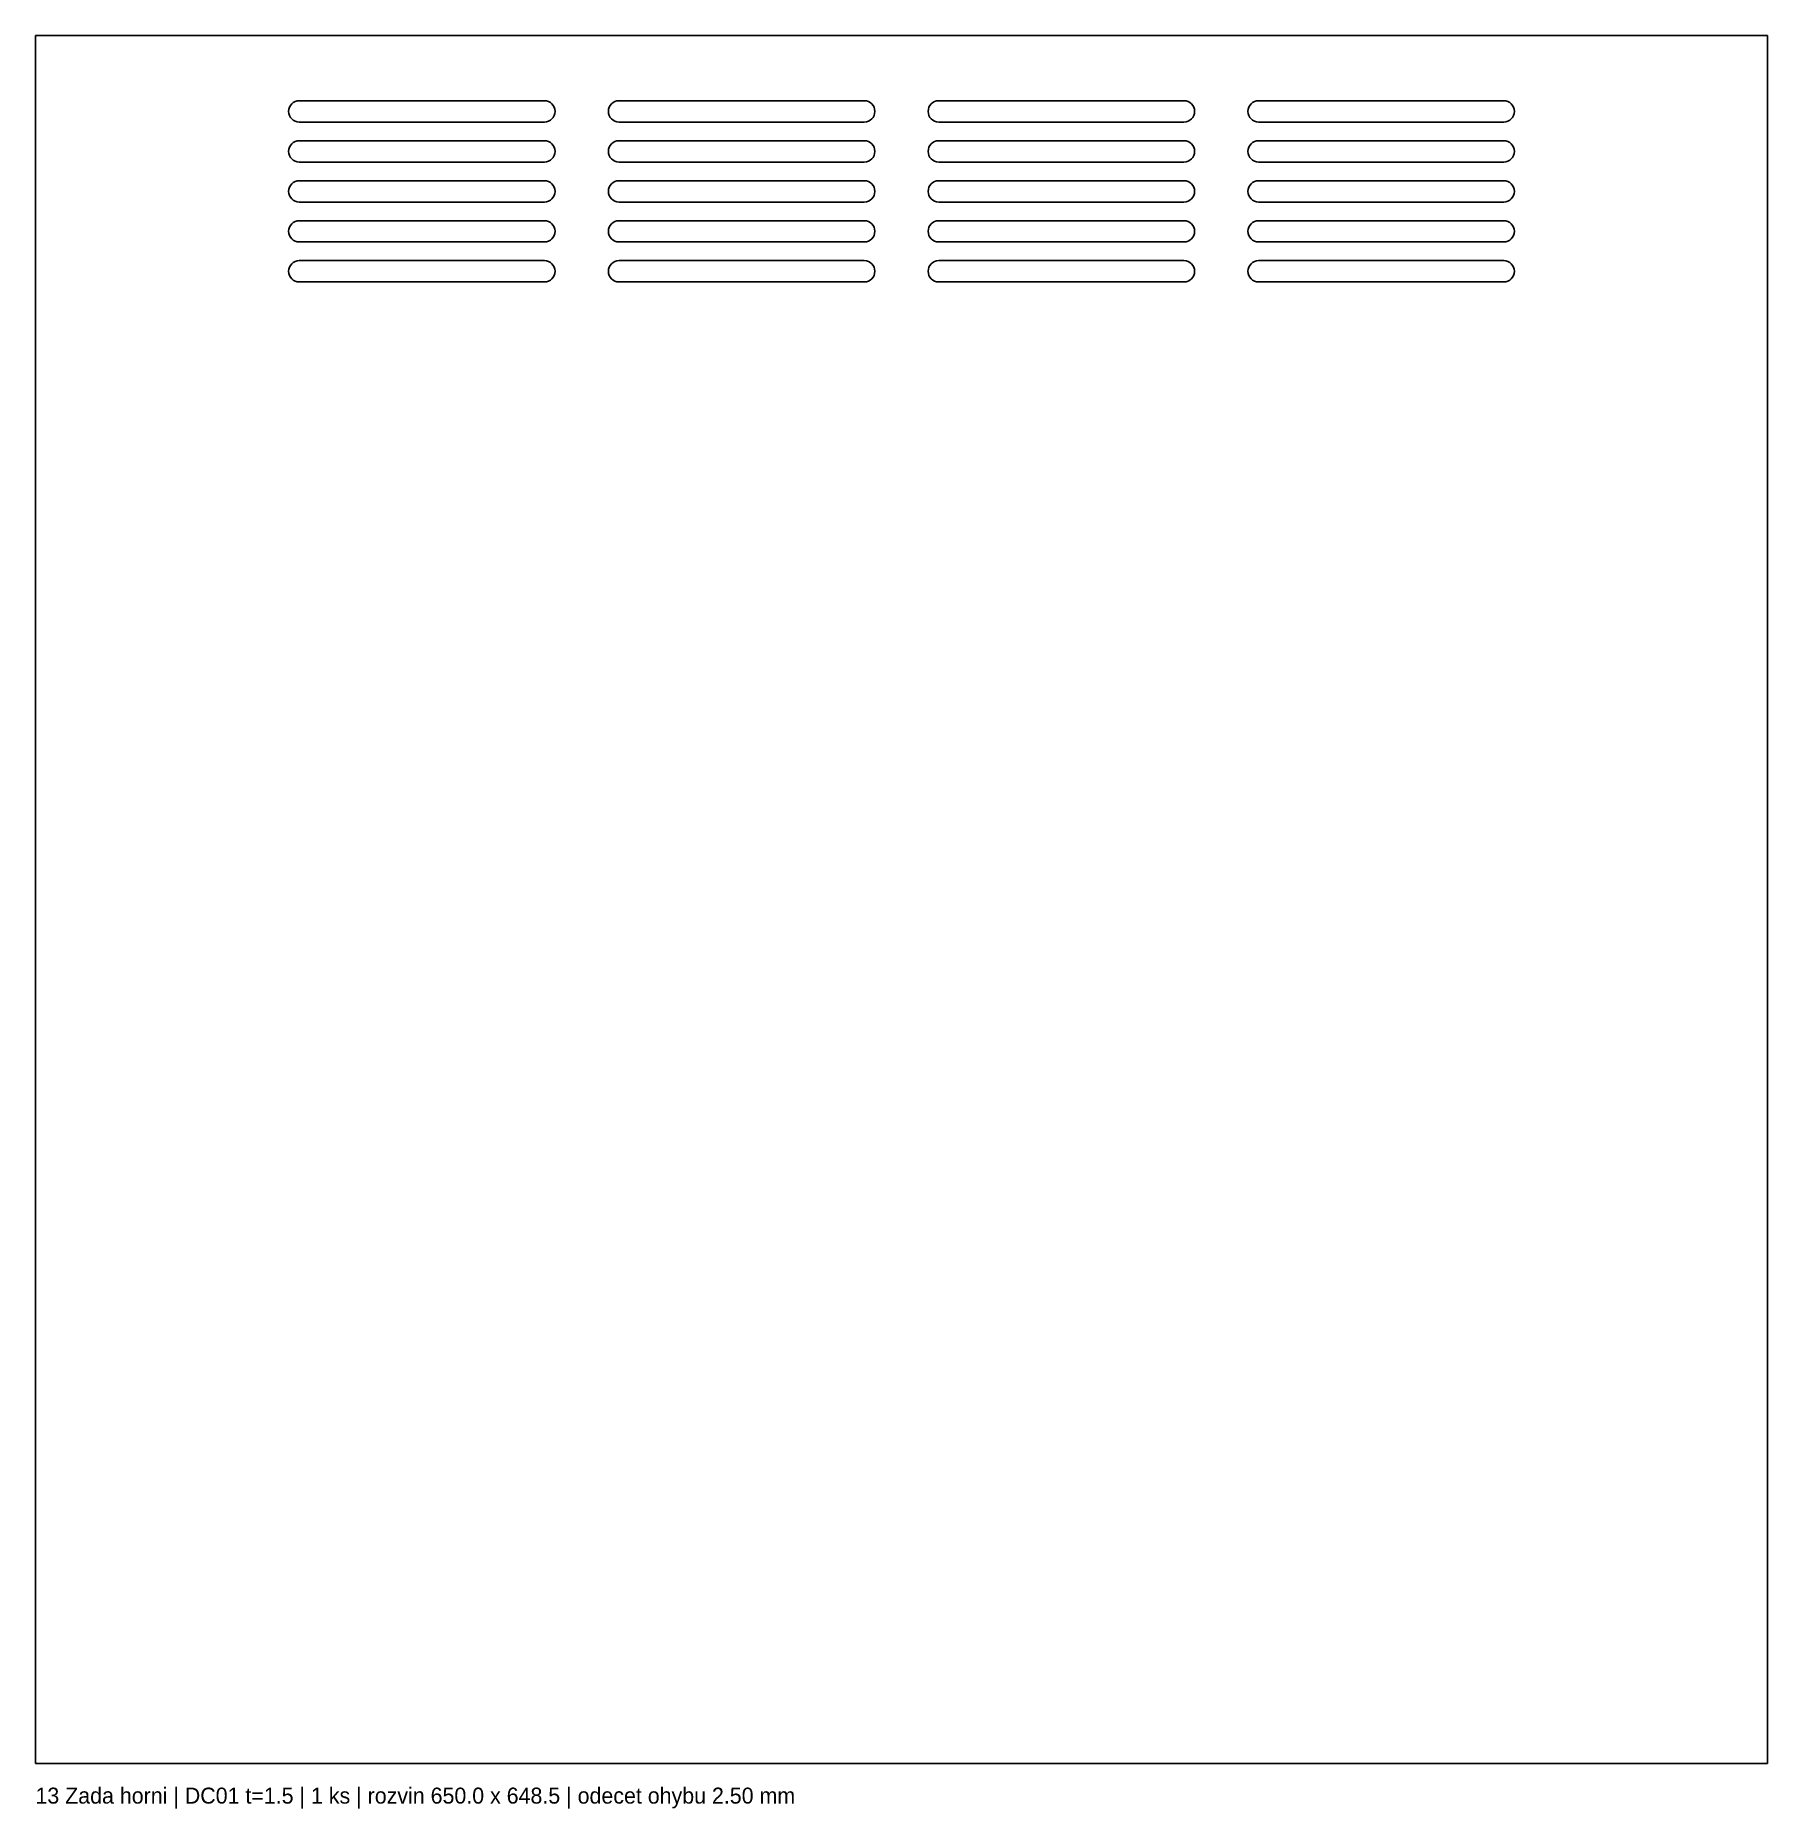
# Model space of a CAD drawing. Header units: millimetres. Extents: x 0 to 650, y -17 to 648.
import ezdxf

# ---------------------------------------------------------------- set-up
doc = ezdxf.new("R2010")
doc.units = ezdxf.units.MM
doc.layers.add('CUT', color=7, linetype='CONTINUOUS')
doc.layers.add('TEXT', color=3, linetype='CONTINUOUS')

msp = doc.modelspace()

# ---------------------------------------------------------------- linework, layer by layer
at = {"layer": 'CUT'}
for p, q in [((0, 0), (0, 648.5)), ((0, 648.5), (650, 648.5)), ((650, 648.5), (650, 0)), ((191, 624), (99, 624)), ((311, 624), (219, 624)), ((431, 624), (339, 624)), ((551, 624), (459, 624)), ((99, 616), (191, 616)), ((219, 616), (311, 616)), ((339, 616), (431, 616)), ((459, 616), (551, 616)), ((191, 609), (99, 609)), ((311, 609), (219, 609)), ((431, 609), (339, 609)), ((551, 609), (459, 609)), ((99, 601), (191, 601)), ((219, 601), (311, 601)), ((339, 601), (431, 601)), ((459, 601), (551, 601)), ((191, 594), (99, 594)), ((311, 594), (219, 594)), ((431, 594), (339, 594)), ((551, 594), (459, 594)), ((99, 586), (191, 586)), ((219, 586), (311, 586)), ((339, 586), (431, 586)), ((459, 586), (551, 586)), ((191, 579), (99, 579)), ((311, 579), (219, 579)), ((431, 579), (339, 579)), ((551, 579), (459, 579)), ((99, 571), (191, 571)), ((219, 571), (311, 571)), ((339, 571), (431, 571)), ((459, 571), (551, 571)), ((191, 564), (99, 564)), ((311, 564), (219, 564)), ((431, 564), (339, 564)), ((551, 564), (459, 564)), ((99, 556), (191, 556)), ((219, 556), (311, 556)), ((339, 556), (431, 556)), ((459, 556), (551, 556)), ((650, 0), (0, 0))]:
    msp.add_line(p, q, dxfattribs=at)
for centre, start, end in [((99, 620), 90, 270), ((191, 620), -90, 90), ((219, 620), 90, 270), ((311, 620), -90, 90), ((339, 620), 90, 270), ((431, 620), -90, 90), ((459, 620), 90, 270), ((551, 620), -90, 90), ((99, 605), 90, 270), ((191, 605), -90, 90), ((219, 605), 90, 270), ((311, 605), -90, 90), ((339, 605), 90, 270), ((431, 605), -90, 90), ((459, 605), 90, 270), ((551, 605), -90, 90), ((99, 590), 90, 270), ((191, 590), -90, 90), ((219, 590), 90, 270), ((311, 590), -90, 90), ((339, 590), 90, 270), ((431, 590), -90, 90), ((459, 590), 90, 270), ((551, 590), -90, 90), ((99, 575), 90, 270), ((191, 575), -90, 90), ((219, 575), 90, 270), ((311, 575), -90, 90), ((339, 575), 90, 270), ((431, 575), -90, 90), ((459, 575), 90, 270), ((551, 575), -90, 90), ((99, 560), 90, 270), ((191, 560), -90, 90), ((219, 560), 90, 270), ((311, 560), -90, 90), ((339, 560), 90, 270), ((431, 560), -90, 90), ((459, 560), 90, 270), ((551, 560), -90, 90)]:
    msp.add_arc(centre, 4, start, end, dxfattribs=at)

# ---------------------------------------------------------------- texts
at = {"layer": 'TEXT'}
msp.add_text('13 Zada horni | DC01 t=1.5 | 1 ks | rozvin 650.0 x 648.5 | odecet ohybu 2.50 mm', height=6, dxfattribs=at).set_placement((0, -15))

doc.saveas('drawing.dxf')
